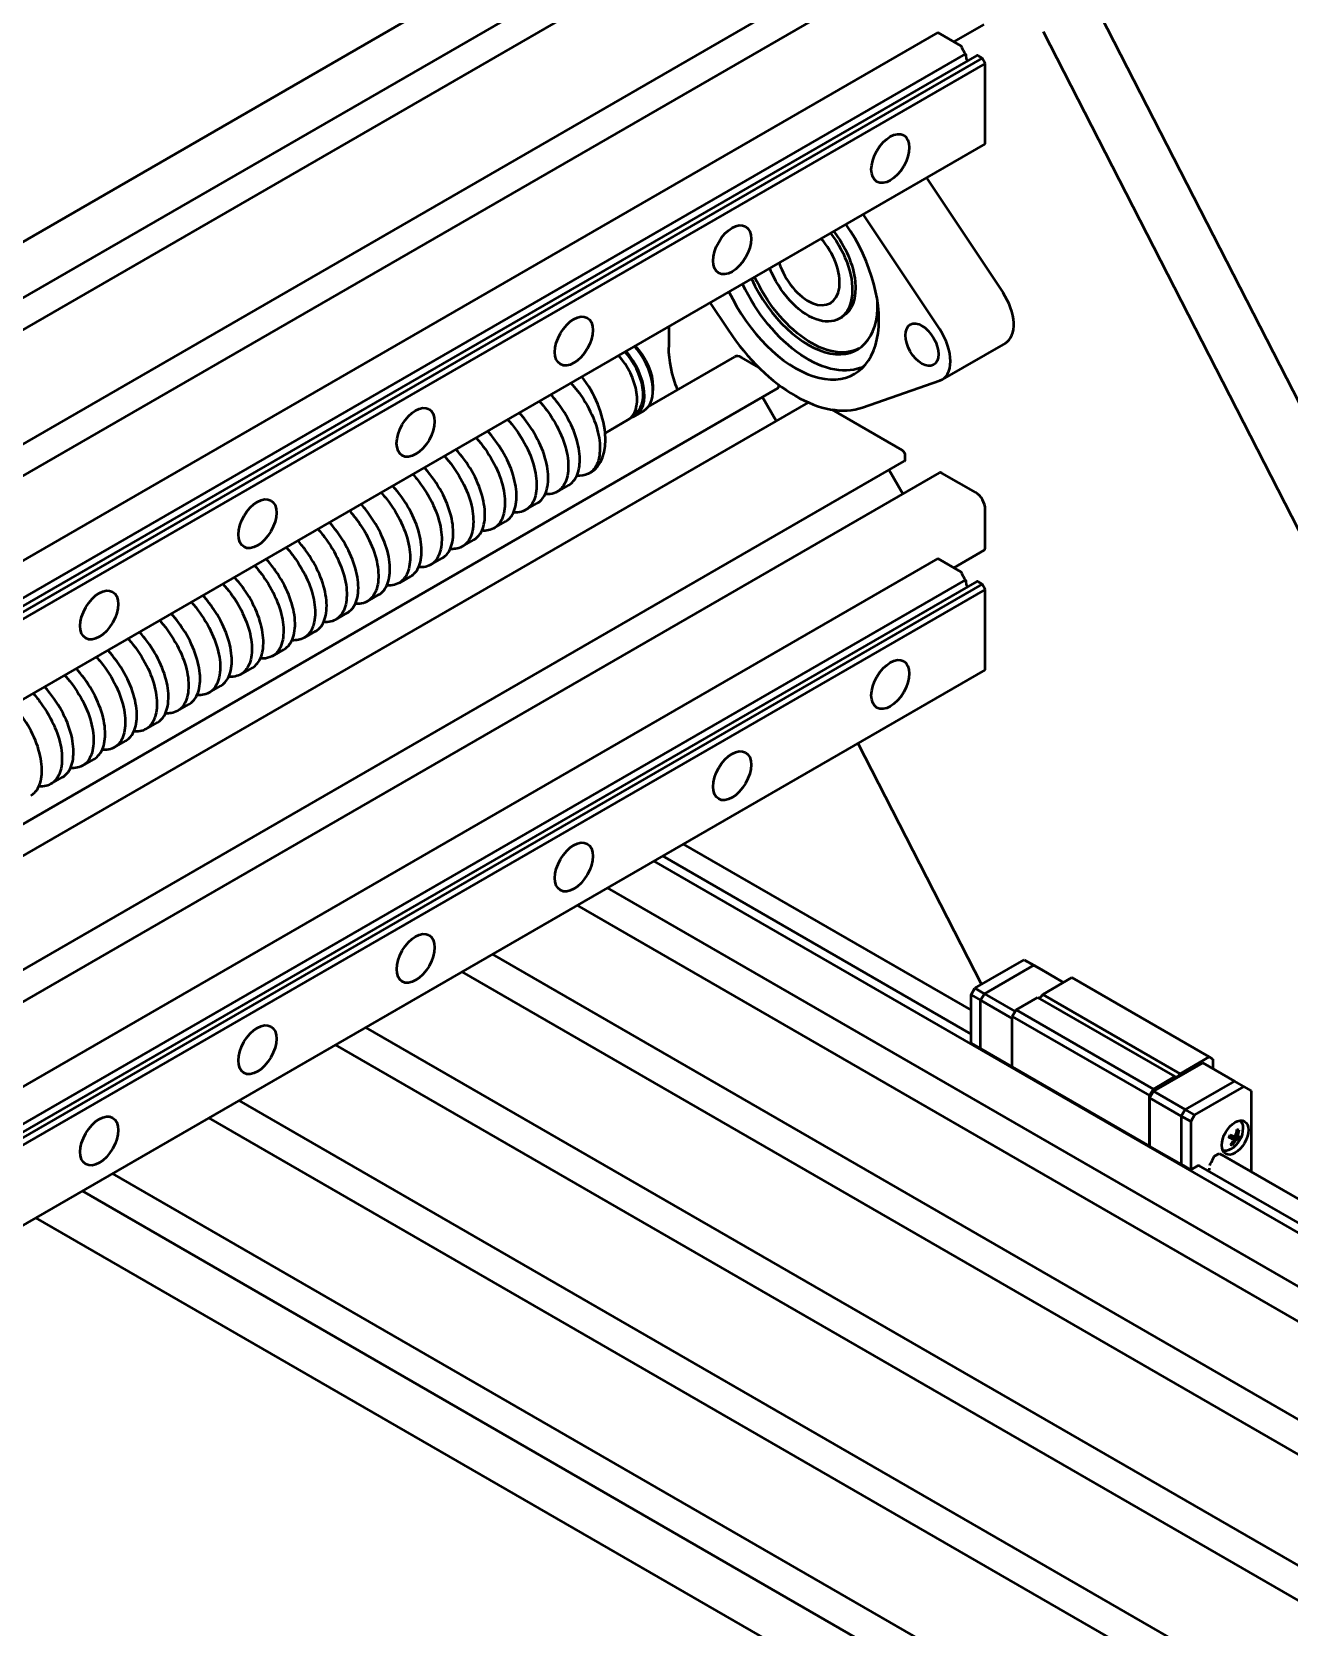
# Model space of a CAD drawing. Header units: millimetres. Extents: x 0 to 420, y 0 to 297.
# Drawn here: x 248.6 to 295.4, y 202.5 to 261.9 of the extents above; entities that cross this region are included whole.
import ezdxf

# ---------------------------------------------------------------- set-up
doc = ezdxf.new("R2010")
doc.units = ezdxf.units.MM
doc.header["$LTSCALE"] = 0.75
doc.layers.add('Visible', color=7, linetype='Continuous', lineweight=50)

msp = doc.modelspace()

# ---------------------------------------------------------------- linework, layer by layer
at = {"layer": 'Visible', "extrusion": (0, 0.816497, 0.57735)}
for p, q in [((228.375, 242.586, -30.472), (274.797, 269.387, -68.375)), ((228.375, 240.492, -28.037), (276.395, 268.216, -67.245)), ((228.375, 239.306, -25.666), (277.705, 267.787, -65.944)), ((228.375, 235.048, -20.339), (281.109, 265.494, -63.396)), ((229.551, 234.542, -18.928), (282.419, 265.065, -62.095)), ((312.792, 214.906, -64.983), (288.18, 262.985, -61.13)), ((282.956, 261.525, -61.172), (284.086, 262.178, -62.095)), ((282.354, 261.873, -59.813), (230.995, 232.22, -17.879)), ((283.21, 261.378, -59.115), (282.354, 261.873, -59.813)), ((310.906, 213.817, -63.444), (286.294, 261.897, -59.59)), ((283.386, 261.078, -59.112), (231.885, 231.344, -17.061)), ((283.803, 261.016, -58.645), (232.147, 231.192, -16.467)), ((284.005, 260.92, -58.466), (232.332, 231.086, -16.274)), ((283.422, 260.911, -59.186), (283.415, 261.009, -59.126)), ((284.005, 260.92, -58.466), (283.845, 261.012, -58.597)), ((284.123, 260.716, -58.466), (284.005, 260.92, -58.466)), ((284.123, 260.716, -58.466), (232.567, 230.95, -16.37)), ((284.123, 257.731, -60.576), (284.123, 260.716, -58.466)), ((284.123, 257.731, -60.576), (233.187, 228.324, -18.988)), ((281.929, 256.465, -68.777), (284.784, 252.177, -68.312)), ((282.427, 250.816, -66.388), (279.572, 255.104, -66.852)), ((273.871, 251.812, -76.163), (274.546, 250.798, -76.053)), ((272.336, 250.926, -84.442), (272.336, 250.145, -84.995)), ((278.688, 251.216, -71.839), (278.806, 251.284, -71.935)), ((284.871, 250.305, -69.529), (282.514, 248.944, -67.605)), ((271.572, 247.93, -79.598), (274.797, 249.791, -82.231)), ((275.696, 249.392, -81.412), (275.047, 249.766, -81.942)), ((234.661, 224.525, -47.026), (276.395, 248.62, -81.101)), ((271.747, 248.678, -65.392), (271.747, 248.542, -65.199)), ((276.43, 248.698, -81.004), (276.43, 248.751, -80.966)), ((279.555, 247.907, -71.963), (282.427, 248.904, -67.74)), ((234.766, 223.4, -44.741), (277.534, 248.092, -79.661)), ((276.342, 247.404, -82.027), (275.829, 248.293, -82.027)), ((281.025, 246.315, -77.062), (278.404, 247.828, -79.201)), ((270.813, 247.439, -65.68), (269.968, 246.951, -64.991)), ((271.05, 247.653, -65.902), (271.013, 247.631, -65.871)), ((271.402, 247.779, -66.162), (271.084, 247.595, -65.902)), ((281.145, 245.976, -77.155), (281.145, 246.108, -77.062)), ((235.687, 219.674, -40.165), (281.109, 245.899, -77.252)), ((237.014, 219.255, -38.878), (282.419, 245.469, -75.952)), ((269.361, 245.446, -64.087), (269.427, 245.484, -64.141)), ((281.056, 244.682, -78.178), (280.543, 245.571, -78.178)), ((283.768, 244.731, -74.822), (282.504, 245.461, -75.854)), ((268.182, 244.765, -63.125), (268.613, 245.014, -63.476)), ((267.004, 244.085, -62.162), (267.434, 244.333, -62.514)), ((284.121, 242.66, -75.854), (284.121, 244.119, -74.822)), ((265.825, 243.405, -61.2), (266.256, 243.653, -61.551)), ((264.647, 242.724, -60.238), (265.077, 242.972, -60.589)), ((282.956, 241.929, -75.028), (284.086, 242.582, -75.952)), ((282.354, 242.277, -73.67), (237.846, 216.58, -37.329)), ((263.468, 242.044, -59.276), (263.899, 242.292, -59.627)), ((283.21, 241.782, -72.971), (282.354, 242.277, -73.67)), ((284.005, 241.324, -72.322), (237.762, 214.625, -34.565)), ((283.803, 241.42, -72.501), (237.782, 214.85, -34.925)), ((283.386, 241.482, -72.968), (237.806, 215.166, -35.752)), ((262.29, 241.363, -58.313), (262.72, 241.612, -58.665)), ((283.422, 241.315, -73.043), (283.415, 241.413, -72.982)), ((284.005, 241.324, -72.322), (283.845, 241.416, -72.453)), ((284.123, 241.12, -72.322), (284.005, 241.324, -72.322)), ((284.123, 241.12, -72.322), (237.735, 214.338, -34.447)), ((261.111, 240.683, -57.351), (261.542, 240.931, -57.702)), ((284.123, 238.135, -74.433), (284.123, 241.12, -72.322)), ((259.933, 240.002, -56.389), (260.363, 240.251, -56.74)), ((258.754, 239.322, -55.427), (259.185, 239.57, -55.778)), ((257.576, 238.642, -54.464), (258.006, 238.89, -54.816)), ((284.123, 238.135, -74.433), (237.297, 211.1, -36.2)), ((256.397, 237.961, -53.502), (256.828, 238.21, -53.853)), ((255.219, 237.281, -52.54), (255.649, 237.529, -52.891)), ((254.04, 236.6, -51.578), (254.47, 236.849, -51.929)), ((252.862, 235.92, -50.615), (253.292, 236.168, -50.967)), ((251.683, 235.24, -49.653), (252.113, 235.488, -50.004)), ((279.379, 235.396, -86.798), (283.981, 226.406, -87.518)), ((250.505, 234.559, -48.691), (250.935, 234.807, -49.042)), ((249.326, 233.879, -47.729), (249.756, 234.127, -48.08)), ((272.101, 231.194, -93.664), (283.598, 224.556, -84.277)), ((272.871, 231.639, -94.539), (283.598, 225.446, -85.78)), ((272.871, 231.639, -94.251), (283.598, 225.446, -85.492)), ((271.774, 231.005, -91.374), (360.422, 179.824, -18.992)), ((270.045, 230.007, -90.578), (358.945, 178.68, -17.991)), ((268.917, 229.356, -88.787), (357.462, 178.234, -16.49)), ((265.755, 227.531, -90.078), (355.881, 175.496, -16.49)), ((283.739, 226.267, -82.486), (285.578, 227.328, -83.987)), ((284.093, 226.063, -82.198), (285.931, 227.124, -83.699)), ((284.093, 226.063, -82.198), (285.931, 227.124, -83.699)), ((285.578, 227.328, -83.987), (285.931, 227.124, -83.699)), ((285.578, 227.328, -83.987), (285.861, 227.165, -84.449)), ((285.861, 227.165, -84.449), (286.214, 226.961, -84.161)), ((285.931, 227.124, -83.699), (286.214, 226.961, -84.161)), ((285.931, 227.124, -83.699), (287.039, 226.484, -82.794)), ((285.931, 227.124, -83.699), (286.214, 226.961, -84.161)), ((264.627, 226.879, -92.79), (356.236, 173.989, -17.991)), ((286.214, 226.961, -84.161), (287.039, 226.484, -83.487)), ((286.261, 226.035, -81.986), (287.346, 226.661, -82.871)), ((287.346, 226.661, -82.871), (292.46, 223.708, -78.695)), ((283.598, 226.022, -82.486), (283.739, 226.267, -82.486)), ((283.598, 226.022, -82.486), (283.951, 225.818, -82.198)), ((283.598, 224.225, -83.756), (283.598, 226.022, -82.486)), ((283.739, 226.267, -82.486), (284.093, 226.063, -82.198)), ((283.951, 225.818, -82.198), (284.093, 226.063, -82.198)), ((283.951, 225.818, -82.198), (284.093, 226.063, -82.198)), ((284.093, 226.063, -82.198), (285.236, 225.403, -81.264)), ((285.271, 225.464, -81.178), (286.073, 225.926, -81.832)), ((286.073, 225.926, -81.832), (291.187, 222.973, -77.656)), ((286.261, 226.035, -81.986), (291.376, 223.082, -77.81)), ((283.951, 225.818, -82.198), (285.13, 225.137, -81.235)), ((283.951, 224.021, -83.468), (283.951, 225.818, -82.198)), ((283.951, 224.021, -83.468), (283.951, 225.818, -82.198)), ((285.13, 225.219, -81.178), (285.271, 225.464, -81.178)), ((285.271, 225.464, -81.178), (290.386, 222.511, -77.001)), ((261.041, 224.809, -97.776), (355.331, 170.37, -20.788)), ((285.13, 225.219, -81.178), (290.245, 222.266, -77.001)), ((285.13, 223.341, -82.506), (285.13, 225.219, -81.178)), ((285.13, 223.341, -82.506), (285.13, 225.137, -81.235)), ((259.913, 224.158, -100.488), (354.944, 169.292, -22.896)), ((283.598, 224.225, -83.756), (283.951, 224.021, -83.468)), ((283.951, 224.021, -83.468), (285.13, 223.341, -82.506)), ((292.225, 223.491, -78.56), (290.386, 222.429, -77.059)), ((291.376, 223.082, -77.81), (292.46, 223.708, -78.695)), ((293.403, 222.81, -77.598), (292.225, 223.491, -78.56)), ((292.46, 223.708, -78.695), (292.602, 223.627, -78.926)), ((292.602, 223.627, -78.926), (292.602, 223.273, -79.176)), ((285.13, 223.341, -82.506), (290.245, 220.388, -78.329)), ((290.386, 222.511, -77.001), (291.187, 222.973, -77.656)), ((290.245, 222.266, -77.001), (290.386, 222.511, -77.001)), ((290.386, 222.429, -77.059), (290.245, 222.184, -77.059)), ((291.565, 221.749, -76.097), (290.386, 222.429, -77.059)), ((293.403, 222.81, -77.598), (291.565, 221.749, -76.097)), ((293.403, 222.81, -77.598), (291.565, 221.749, -76.097)), ((293.757, 222.606, -77.309), (291.918, 221.545, -75.808)), ((293.757, 222.606, -77.309), (293.403, 222.81, -77.598)), ((294.039, 222.443, -77.771), (293.757, 222.606, -77.309)), ((294.039, 219.417, -79.911), (294.039, 222.443, -77.771)), ((256.327, 222.087, -105.474), (349.759, 168.144, -29.187)), ((290.245, 220.388, -78.329), (290.245, 222.266, -77.001)), ((291.423, 221.504, -76.097), (290.245, 222.184, -77.059)), ((290.245, 222.184, -77.059), (290.245, 220.388, -78.329)), ((291.565, 221.749, -76.097), (291.423, 221.504, -76.097)), ((291.565, 221.749, -76.097), (291.423, 221.504, -76.097)), ((291.918, 221.545, -75.808), (291.565, 221.749, -76.097)), ((255.199, 221.436, -108.186), (348.631, 167.493, -31.899)), ((291.423, 221.504, -76.097), (291.423, 219.707, -77.367)), ((291.777, 221.3, -75.808), (291.423, 221.504, -76.097)), ((291.423, 221.504, -76.097), (291.423, 219.707, -77.367)), ((291.918, 221.545, -75.808), (291.777, 221.3, -75.808)), ((291.777, 221.3, -75.808), (291.777, 219.503, -77.078)), ((293.39, 220.641, -78.198), (293.221, 220.739, -78.336)), ((293.461, 220.629, -78.294), (293.231, 220.762, -78.482)), ((293.333, 220.764, -78.728), (293.238, 220.78, -78.601)), ((293.337, 220.774, -78.726), (293.333, 220.764, -78.728)), ((293.574, 220.624, -78.531), (293.333, 220.764, -78.728)), ((293.507, 220.738, -78.274), (293.445, 220.774, -78.326)), ((291.423, 219.707, -77.367), (290.245, 220.388, -78.329)), ((292.678, 220.024, -77.815), (292.837, 220.116, -77.944)), ((292.834, 220.114, -77.952), (302.454, 214.559, -70.096)), ((292.837, 220.116, -77.944), (292.955, 220.048, -78.137)), ((292.955, 220.048, -78.137), (292.955, 220.043, -78.14)), ((292.955, 220.043, -78.14), (302.454, 214.559, -70.384)), ((293.323, 220.419, -78.369), (293.268, 220.45, -78.414)), ((251.613, 219.366, -113.172), (345.045, 165.423, -36.885)), ((291.777, 219.503, -77.078), (291.423, 219.707, -77.367)), ((291.777, 219.503, -77.078), (292.046, 219.659, -77.298)), ((292.067, 219.666, -77.361), (302.454, 213.67, -68.881)), ((292.417, 219.465, -77.89), (292.419, 219.466, -77.892)), ((292.485, 219.665, -77.832), (292.486, 219.666, -77.831)), ((250.485, 218.714, -115.884), (343.917, 164.771, -39.597)), ((248.756, 217.716, -118.091), (342.188, 163.773, -41.804))]:
    msp.add_line(p, q, dxfattribs=at)
at = {"layer": 'Visible', "extrusion": (0.707107, -0.408248, 0.57735)}
for centre, radius in [((363.02, -112.293, 60.713), 1), ((357.127, -106.401, 60.713), 1), ((351.235, -100.508, 60.713), 1), ((345.342, -94.615, 60.713), 1), ((339.45, -88.723, 60.713), 1), ((333.557, -82.83, 60.713), 1), ((346.049, -129.264, 60.713), 1), ((340.157, -123.371, 60.713), 1), ((334.264, -117.479, 60.713), 1), ((328.372, -111.586, 60.713), 1), ((322.479, -105.693, 60.713), 1), ((316.587, -99.801, 60.713), 1), ((337.847, -146.896, 72.204), 0.7)]:
    msp.add_circle(centre, radius, dxfattribs=at)
at = {"layer": 'Visible', "extrusion": (-0.707107, -0.408248, 0.57735)}
msp.add_circle((-75.834, 157.922, -340.43), 0.867, dxfattribs=at)
for centre, radius, start, end in [((-84.696, 168.733, -341.097), 0.0831, 67.27717, 135), ((-84.387, 168.715, -341.097), 0.0831, 50, 104.39105), ((-84.062, 169.367, -341.097), 0.0831, 135.00082, 180), ((-80.548, 153.208, -340.43), 4.4, 262.26906, 97.73094), ((-80.548, 153.208, -341.097), 1.667, 249.1982, 110.8018), ((-80.548, 153.208, -341.097), 3.667, 260.71035, 46.63835), ((-75.834, 157.922, -343.764), 1.5, 360, 96.31781), ((-75.834, 157.922, -340.43), 1.5, 353.68219, 96.31781), ((-80.548, 153.208, -340.43), 5.667, 276.31781, 353.68219), ((-80.548, 153.208, -330.43), 1.667, 360, 110.8018), ((-80.548, 153.208, -330.814), 1.6, 360, 111.71153), ((-80.548, 153.208, -330.814), 1.667, 350.64015, 110.8018), ((-80.548, 153.208, -331.264), 1.667, 360, 110.8018), ((-78.427, 142.366, -343.764), 0.5, 135, 180), ((-80.548, 153.208, -327.764), 2.667, 360, 102.82419), ((-77.283, 143.749, -343.764), 0.169, 360, 45), ((-72.683, 148.577, -343.764), 0.169, 45, 135), ((-72.569, 148.463, -343.764), 0.169, 360, 45), ((-71.204, 150.056, -343.764), 0.169, 135, 180), ((-69.706, 151.086, -343.764), 0.5, 45, 135), ((-68.208, 150.056, -343.764), 0.169, 360, 45), ((-67.726, 151.762, -341.097), 0.0831, 67.27717, 135), ((-67.416, 151.744, -341.097), 0.0831, 50, 104.39105), ((-67.091, 152.397, -341.097), 0.0831, 135.00082, 180)]:
    msp.add_arc(centre, radius, start, end, dxfattribs=at)
at = {"layer": 'Visible', "extrusion": (0.707107, 0.408248, -0.57735)}
for centre, radius, start, end in [((84.514, 169.179, 341.097), 0.399, 254.43009, 292.06728), ((84.192, 168.768, 341.097), 0.0831, 235.92475, 310), ((80.548, 153.208, 341.097), 2.333, 75.30528, 284.69472), ((80.548, 153.208, 341.264), 2.333, 75.30528, 180), ((80.548, 153.208, 341.264), 3.667, 181.84187, 279.28965), ((80.548, 153.208, 341.097), 4.333, 182.15088, 277.85062), ((80.548, 153.208, 331.43), 1.5, 66.75923, 135), ((78.106, 141.338, 343.764), 3.333, 284.25203, 315), ((67.544, 152.209, 341.097), 0.399, 254.43009, 292.06728), ((67.221, 151.797, 341.097), 0.0831, 235.92475, 310)]:
    msp.add_arc(centre, radius, start, end, dxfattribs=at)
at = {"layer": 'Visible', "extrusion": (0.707107, -0.408248, 0.57735)}
for centre, radius, start, end in [((338.859, -144.656, 62.804), 0.167, 188.1301, 278.1301), ((338.859, -144.656, 70.038), 0.167, 171.8699, 278.1301), ((336.64, -145.972, 72.204), 0.4, 257.19761, 292.70903), ((336.64, -145.972, 72.204), 0.4, 157.29097, 157.5306), ((336.332, -146.395, 72.204), 0.0833, 225.00179, 307.90601)]:
    msp.add_arc(centre, radius, start, end, dxfattribs=at)
at = {"layer": 'Visible', "extrusion": (-0.707107, 0.408248, -0.57735)}
for centre, radius, start, end in [((-337.847, -146.896, -71.971), 0.643, 184.42669, 224.94289), ((-336.827, -146.418, -72.204), 0.0833, 67.29097, 135), ((-337.847, -146.896, -71.971), 0.643, 315.05711, 355.57331), ((-336.194, -145.786, -72.204), 0.0833, 135, 202.70903), ((-336.533, -146.444, -72.204), 0.0833, 50, 102.80239)]:
    msp.add_arc(centre, radius, start, end, dxfattribs=at)
at = {"layer": 'Visible', "extrusion": (-0.591914, 0.104932, 0.799142)}
for centre, radius, start, end in [((-268.777, 152.221, -212.744), 0.852, 69.79007, 77.86237), ((-268.777, 152.221, -213.001), 0.907, 53.40066, 70.0348), ((-268.777, 152.221, -213.001), 0.907, 77.61764, 94.25178)]:
    msp.add_arc(centre, radius, start, end, dxfattribs=at)
at = {"layer": 'Visible', "extrusion": (-0.386831, -0.90682, -0.167449)}
for centre, radius, start, end in [((182.59, -130.933, -300.48), 0.907, 39.63814, 56.27228), ((182.59, -130.933, -300.48), 0.907, 15.42116, 32.0553), ((182.59, -130.933, -300.223), 0.852, 31.81057, 39.88287)]:
    msp.add_arc(centre, radius, start, end, dxfattribs=at)
at = {"layer": 'Visible', "extrusion": (0.386831, 0.90682, 0.167449)}
for centre, radius, start, end in [((-182.59, -130.933, 300.6), 0.907, 123.72772, 140.36186), ((-182.59, -130.933, 300.857), 0.852, 140.11713, 148.18943), ((-182.59, -130.933, 300.6), 0.907, 147.9447, 164.57884)]:
    msp.add_arc(centre, radius, start, end, dxfattribs=at)
at = {"layer": 'Visible', "extrusion": (5.2e-15, -3e-16, -1)}
msp.add_arc((-292.808, 221.059, 78.759), 0.909, 179.95052, 240.04948, dxfattribs=at)
at = {"layer": 'Visible', "extrusion": (0.591914, -0.104932, -0.799142)}
for centre, radius, start, end in [((268.777, 152.221, 213.121), 0.907, 109.9652, 126.59934), ((268.777, 152.221, 213.121), 0.907, 85.74822, 102.38236), ((268.777, 152.221, 213.377), 0.852, 102.13763, 110.20993)]:
    msp.add_arc(centre, radius, start, end, dxfattribs=at)
at = {"layer": 'Visible'}
for points, knots in [([(268.693, 248.823, -61.688), (268.864, 248.633, -61.655), (269.02, 248.425, -61.652), (269.348, 247.913, -61.72), (269.5, 247.605, -61.817), (269.706, 247.009, -62.107), (269.761, 246.727, -62.294), (269.781, 246.203, -62.752), (269.743, 245.971, -63.025), (269.584, 245.624, -63.585), (269.474, 245.503, -63.864), (269.211, 245.368, -64.385), (269.068, 245.342, -64.621), (268.911, 245.356, -64.849)], [-1.741584, -1.741584, -1.741584, -1.741584, -1.509122, -1.509122, -1.192317, -1.192317, -0.886466, -0.886466, -0.56604, -0.56604, -0.277198, -0.277198, -0.028033, -0.028033, -0.028033, -0.028033]), ([(267.515, 248.142, -60.725), (267.708, 247.926, -60.688), (267.883, 247.689, -60.69), (268.216, 247.144, -60.782), (268.359, 246.837, -60.889), (268.547, 246.246, -61.197), (268.593, 245.967, -61.391), (268.595, 245.455, -61.864), (268.548, 245.231, -62.142), (268.367, 244.89, -62.731), (268.237, 244.773, -63.035), (267.97, 244.678, -63.525), (267.855, 244.665, -63.709), (267.732, 244.675, -63.887)], [-6.803109, -6.803109, -6.803109, -6.803109, -6.539188, -6.539188, -6.223125, -6.223125, -5.916969, -5.916969, -5.596268, -5.596268, -5.283513, -5.283513, -5.087877, -5.087877, -5.087877, -5.087877]), ([(268.613, 245.014, -63.476), (268.748, 245.092, -63.2), (268.853, 245.217, -62.925), (269.002, 245.572, -62.371), (269.035, 245.808, -62.102), (269.007, 246.339, -61.651), (268.946, 246.623, -61.468), (268.73, 247.221, -61.188), (268.573, 247.53, -61.097), (268.249, 248.024, -61.042), (268.103, 248.215, -61.046), (267.945, 248.391, -61.077)], [-152.841235, -152.841235, -152.841235, -152.841235, -152.554013, -152.554013, -152.232015, -152.232015, -151.924458, -151.924458, -151.605572, -151.605572, -151.389288, -151.389288, -151.389288, -151.389288]), ([(266.336, 247.462, -59.763), (266.55, 247.222, -59.721), (266.742, 246.958, -59.729), (267.078, 246.384, -59.844), (267.212, 246.077, -59.96), (267.384, 245.49, -60.283), (267.421, 245.214, -60.485), (267.407, 244.712, -60.973), (267.352, 244.495, -61.259), (267.154, 244.172, -61.856), (267.017, 244.067, -62.16), (266.757, 243.994, -62.617), (266.659, 243.986, -62.773), (266.554, 243.995, -62.924)], [-11.883502, -11.883502, -11.883502, -11.883502, -11.590454, -11.590454, -11.273726, -11.273726, -10.965467, -10.965467, -10.640162, -10.640162, -10.327039, -10.327039, -10.159967, -10.159967, -10.159967, -10.159967]), ([(267.434, 244.333, -62.514), (267.555, 244.403, -62.268), (267.652, 244.51, -62.022), (267.808, 244.829, -61.49), (267.85, 245.057, -61.215), (267.84, 245.575, -60.749), (267.789, 245.856, -60.559), (267.592, 246.449, -60.26), (267.444, 246.757, -60.158), (267.114, 247.286, -60.079), (266.948, 247.508, -60.079), (266.766, 247.71, -60.114)], [-147.761203, -147.761203, -147.761203, -147.761203, -147.50557, -147.50557, -147.184037, -147.184037, -146.877177, -146.877177, -146.559768, -146.559768, -146.31113, -146.31113, -146.31113, -146.31113]), ([(265.157, 246.781, -58.8), (265.159, 246.78, -58.8), (265.16, 246.778, -58.8), (265.396, 246.513, -58.755), (265.605, 246.22, -58.769), (265.94, 245.616, -58.911), (266.066, 245.311, -59.036), (266.22, 244.729, -59.377), (266.248, 244.456, -59.587), (266.216, 243.968, -60.089), (266.152, 243.76, -60.378), (265.94, 243.459, -60.978), (265.797, 243.364, -61.281), (265.545, 243.312, -61.708), (265.462, 243.307, -61.837), (265.376, 243.315, -61.962)], [-16.94692, -16.94692, -16.94692, -16.94692, -16.94513, -16.94513, -16.625151, -16.625151, -16.311397, -16.311397, -16.003876, -16.003876, -15.681749, -15.681749, -15.371691, -15.371691, -15.233955, -15.233955, -15.233955, -15.233955]), ([(266.256, 243.653, -61.551), (266.363, 243.715, -61.333), (266.451, 243.806, -61.115), (266.613, 244.094, -60.604), (266.664, 244.314, -60.323), (266.669, 244.82, -59.844), (266.628, 245.098, -59.646), (266.447, 245.687, -59.331), (266.309, 245.994, -59.22), (265.974, 246.553, -59.117), (265.791, 246.803, -59.113), (265.588, 247.03, -59.152)], [-142.679356, -142.679356, -142.679356, -142.679356, -142.451653, -142.451653, -142.129207, -142.129207, -141.821194, -141.821194, -141.503867, -141.503867, -141.225045, -141.225045, -141.225045, -141.225045]), ([(263.979, 246.101, -57.838), (264.002, 246.074, -57.834), (264.026, 246.048, -57.83), (264.28, 245.75, -57.793), (264.482, 245.453, -57.818), (264.801, 244.847, -57.982), (264.918, 244.544, -58.116), (265.054, 243.967, -58.474), (265.073, 243.698, -58.692), (265.023, 243.225, -59.208), (264.95, 243.027, -59.501), (264.723, 242.748, -60.102), (264.573, 242.664, -60.404), (264.331, 242.63, -60.8), (264.266, 242.628, -60.901), (264.197, 242.634, -61)], [-21.996108, -21.996108, -21.996108, -21.996108, -21.963848, -21.963848, -21.644076, -21.644076, -21.33181, -21.33181, -21.022969, -21.022969, -20.702483, -20.702483, -20.39402, -20.39402, -20.28548, -20.28548, -20.28548, -20.28548]), ([(265.077, 242.972, -60.589), (265.169, 243.026, -60.401), (265.248, 243.101, -60.213), (265.415, 243.357, -59.724), (265.475, 243.57, -59.436), (265.497, 244.066, -58.941), (265.465, 244.34, -58.736), (265.301, 244.924, -58.404), (265.17, 245.23, -58.284), (264.834, 245.819, -58.156), (264.634, 246.098, -58.146), (264.409, 246.349, -58.189)], [-137.581977, -137.581977, -137.581977, -137.581977, -137.385719, -137.385719, -137.061083, -137.061083, -136.752456, -136.752456, -136.436319, -136.436319, -136.128966, -136.128966, -136.128966, -136.128966]), ([(263.899, 242.292, -59.627), (263.977, 242.337, -59.468), (264.045, 242.398, -59.309), (264.214, 242.622, -58.846), (264.283, 242.825, -58.554), (264.323, 243.306, -58.046), (264.3, 243.577, -57.832), (264.154, 244.156, -57.483), (264.033, 244.461, -57.353), (263.705, 245.066, -57.201), (263.5, 245.361, -57.181), (263.255, 245.642, -57.223), (263.243, 245.655, -57.225), (263.23, 245.669, -57.227)], [-132.506562, -132.506562, -132.506562, -132.506562, -132.341291, -132.341291, -132.019102, -132.019102, -131.710201, -131.710201, -131.396334, -131.396334, -131.0756, -131.0756, -131.059031, -131.059031, -131.059031, -131.059031]), ([(262.72, 241.612, -58.665), (262.784, 241.649, -58.534), (262.842, 241.696, -58.403), (263.011, 241.892, -57.966), (263.088, 242.085, -57.672), (263.146, 242.552, -57.15), (263.132, 242.819, -56.928), (263.003, 243.393, -56.562), (262.891, 243.695, -56.424), (262.579, 244.302, -56.251), (262.38, 244.601, -56.22), (262.119, 244.912, -56.253), (262.086, 244.951, -56.258), (262.052, 244.988, -56.265)], [-127.440996, -127.440996, -127.440996, -127.440996, -127.305009, -127.305009, -126.983746, -126.983746, -126.672644, -126.672644, -126.359568, -126.359568, -126.03838, -126.03838, -125.992273, -125.992273, -125.992273, -125.992273]), ([(262.8, 245.421, -56.876), (262.851, 245.363, -56.866), (262.902, 245.304, -56.859), (263.168, 244.976, -56.835), (263.357, 244.684, -56.872), (263.662, 244.075, -57.055), (263.772, 243.763, -57.205), (263.886, 243.188, -57.588), (263.894, 242.928, -57.814), (263.824, 242.48, -58.336), (263.744, 242.296, -58.628), (263.5, 242.035, -59.237), (263.337, 241.962, -59.549), (263.103, 241.949, -59.912), (263.061, 241.95, -59.975), (263.018, 241.954, -60.037)], [-27.055488, -27.055488, -27.055488, -27.055488, -26.985484, -26.985484, -26.673724, -26.673724, -26.349835, -26.349835, -26.042339, -26.042339, -25.726953, -25.726953, -25.406263, -25.406263, -25.338062, -25.338062, -25.338062, -25.338062]), ([(261.542, 240.931, -57.702), (261.591, 240.96, -57.601), (261.637, 240.995, -57.499), (261.805, 241.163, -57.091), (261.89, 241.345, -56.794), (261.967, 241.796, -56.259), (261.961, 242.059, -56.027), (261.851, 242.628, -55.645), (261.747, 242.928, -55.498), (261.451, 243.539, -55.303), (261.256, 243.843, -55.262), (260.98, 244.186, -55.285), (260.927, 244.248, -55.292), (260.873, 244.308, -55.303)], [-122.363142, -122.363142, -122.363142, -122.363142, -122.257215, -122.257215, -121.935542, -121.935542, -121.620243, -121.620243, -121.306621, -121.306621, -120.980797, -120.980797, -120.906836, -120.906836, -120.906836, -120.906836]), ([(261.622, 244.74, -55.914), (261.694, 244.659, -55.9), (261.765, 244.575, -55.891), (262.046, 244.213, -55.879), (262.228, 243.918, -55.927), (262.516, 243.309, -56.131), (262.617, 243.001, -56.288), (262.713, 242.436, -56.685), (262.713, 242.183, -56.916), (262.627, 241.748, -57.448), (262.539, 241.573, -57.744), (262.28, 241.331, -58.358), (262.111, 241.269, -58.669), (261.89, 241.27, -59.002), (261.865, 241.271, -59.039), (261.84, 241.273, -59.075)], [-32.106985, -32.106985, -32.106985, -32.106985, -32.008209, -32.008209, -31.697258, -31.697258, -31.378066, -31.378066, -31.073245, -31.073245, -30.758949, -30.758949, -30.439855, -30.439855, -30.400022, -30.400022, -30.400022, -30.400022]), ([(260.443, 244.06, -54.952), (260.536, 243.956, -54.934), (260.626, 243.846, -54.925), (260.919, 243.454, -54.926), (261.096, 243.155, -54.984), (261.368, 242.545, -55.208), (261.46, 242.239, -55.374), (261.537, 241.682, -55.785), (261.529, 241.435, -56.024), (261.428, 241.016, -56.566), (261.331, 240.85, -56.866), (261.057, 240.629, -57.482), (260.881, 240.578, -57.791), (260.674, 240.592, -58.094), (260.668, 240.592, -58.103), (260.661, 240.593, -58.113)], [-37.139501, -37.139501, -37.139501, -37.139501, -37.012994, -37.012994, -36.701487, -36.701487, -36.382958, -36.382958, -36.078962, -36.078962, -35.764328, -35.764328, -35.446576, -35.446576, -35.436162, -35.436162, -35.436162, -35.436162]), ([(259.265, 243.38, -53.989), (259.38, 243.251, -53.967), (259.489, 243.114, -53.959), (259.794, 242.688, -53.977), (259.964, 242.386, -54.045), (260.22, 241.775, -54.29), (260.301, 241.472, -54.466), (260.359, 240.924, -54.893), (260.343, 240.685, -55.139), (260.223, 240.282, -55.693), (260.118, 240.126, -55.997), (259.838, 239.936, -56.593), (259.67, 239.896, -56.879), (259.483, 239.912, -57.151)], [-42.175182, -42.175182, -42.175182, -42.175182, -42.018423, -42.018423, -41.704896, -41.704896, -41.385636, -41.385636, -41.080581, -41.080581, -40.764227, -40.764227, -40.467988, -40.467988, -40.467988, -40.467988]), ([(260.363, 240.251, -56.74), (260.398, 240.271, -56.668), (260.432, 240.295, -56.596), (260.597, 240.437, -56.216), (260.69, 240.608, -55.917), (260.785, 241.043, -55.369), (260.788, 241.303, -55.128), (260.695, 241.866, -54.729), (260.601, 242.163, -54.574), (260.321, 242.772, -54.36), (260.135, 243.078, -54.307), (259.845, 243.454, -54.317), (259.771, 243.542, -54.326), (259.695, 243.628, -54.34)], [-117.274173, -117.274173, -117.274173, -117.274173, -117.199342, -117.199342, -116.880833, -116.880833, -116.564299, -116.564299, -116.253562, -116.253562, -115.930728, -115.930728, -115.826302, -115.826302, -115.826302, -115.826302]), ([(258.087, 242.699, -53.027), (258.25, 242.517, -52.996), (258.4, 242.32, -52.992), (258.715, 241.835, -53.051), (258.863, 241.545, -53.135), (259.074, 240.979, -53.394), (259.137, 240.707, -53.563), (259.158, 240.457, -53.765)], [-0.8112888, -0.8112888, -0.8112888, -0.8112888, -0.5890939, -0.5890939, -0.2903897, -0.2903897, -0.000001, -0.000001, -0.000001, -0.000001]), ([(259.184, 239.57, -55.778), (259.205, 239.582, -55.736), (259.225, 239.595, -55.694), (259.385, 239.712, -55.345), (259.486, 239.872, -55.044), (259.6, 240.291, -54.483), (259.612, 240.546, -54.231), (259.537, 241.104, -53.816), (259.452, 241.398, -53.653), (259.19, 242.004, -53.42), (259.012, 242.312, -53.356), (258.71, 242.72, -53.35), (258.616, 242.837, -53.359), (258.517, 242.947, -53.378)], [-112.207251, -112.207251, -112.207251, -112.207251, -112.163919, -112.163919, -111.847154, -111.847154, -111.527299, -111.527299, -111.217978, -111.217978, -110.896598, -110.896598, -110.761015, -110.761015, -110.761015, -110.761015]), ([(256.908, 242.019, -52.065), (257.095, 241.81, -52.029), (257.264, 241.582, -52.029), (257.596, 241.047, -52.114), (257.741, 240.739, -52.218), (257.935, 240.146, -52.521), (257.983, 239.866, -52.713), (257.991, 239.351, -53.182), (257.947, 239.125, -53.458), (257.77, 238.778, -54.045), (257.642, 238.658, -54.35), (257.374, 238.556, -54.848), (257.254, 238.54, -55.041), (257.126, 238.551, -55.226)], [-5.864231, -5.864231, -5.864231, -5.864231, -5.610062, -5.610062, -5.294356, -5.294356, -4.98891, -4.98891, -4.668881, -4.668881, -4.356412, -4.356412, -4.152584, -4.152584, -4.152584, -4.152584]), ([(258.006, 238.89, -54.816), (258.013, 238.894, -54.802), (258.02, 238.898, -54.788), (258.173, 238.994, -54.468), (258.282, 239.144, -54.165), (258.413, 239.544, -53.595), (258.433, 239.792, -53.336), (258.378, 240.34, -52.907), (258.302, 240.63, -52.735), (258.058, 241.234, -52.483), (257.888, 241.542, -52.409), (257.576, 241.984, -52.384), (257.461, 242.13, -52.393), (257.338, 242.267, -52.416)], [-107.139157, -107.139157, -107.139157, -107.139157, -107.124599, -107.124599, -106.808186, -106.808186, -106.486953, -106.486953, -106.17772, -106.17772, -105.856402, -105.856402, -105.68825, -105.68825, -105.68825, -105.68825]), ([(255.729, 241.338, -51.102), (255.936, 241.107, -51.063), (256.123, 240.851, -51.068), (256.458, 240.286, -51.176), (256.595, 239.979, -51.288), (256.773, 239.391, -51.607), (256.813, 239.114, -51.806), (256.804, 238.608, -52.29), (256.751, 238.387, -52.575), (256.557, 238.059, -53.171), (256.422, 237.95, -53.475), (256.16, 237.872, -53.941), (256.057, 237.862, -54.105), (255.948, 237.871, -54.264)], [-10.930017, -10.930017, -10.930017, -10.930017, -10.64665, -10.64665, -10.330673, -10.330673, -10.023676, -10.023676, -9.699098, -9.699098, -9.386676, -9.386676, -9.211767, -9.211767, -9.211767, -9.211767]), ([(256.828, 238.21, -53.853), (256.971, 238.292, -53.561), (257.08, 238.428, -53.27), (257.224, 238.803, -52.705), (257.252, 239.043, -52.439), (257.214, 239.581, -51.997), (257.148, 239.867, -51.818), (256.921, 240.468, -51.548), (256.76, 240.776, -51.463), (256.439, 241.251, -51.42), (256.305, 241.425, -51.426), (256.16, 241.587, -51.454)], [-102.047456, -102.047456, -102.047456, -102.047456, -101.742547, -101.742547, -101.419723, -101.419723, -101.11099, -101.11099, -100.790768, -100.790768, -100.59196, -100.59196, -100.59196, -100.59196]), ([(255.649, 237.529, -52.891), (255.778, 237.603, -52.629), (255.879, 237.72, -52.367), (256.032, 238.059, -51.824), (256.069, 238.291, -51.551), (256.049, 238.816, -51.094), (255.993, 239.099, -50.908), (255.785, 239.695, -50.618), (255.633, 240.003, -50.523), (255.305, 240.513, -50.456), (255.15, 240.718, -50.459), (254.981, 240.906, -50.492)], [-96.959754, -96.959754, -96.959754, -96.959754, -96.687211, -96.687211, -96.36567, -96.36567, -96.058737, -96.058737, -95.740759, -95.740759, -95.509747, -95.509747, -95.509747, -95.509747]), ([(254.47, 236.849, -51.929), (254.585, 236.915, -51.696), (254.678, 237.014, -51.463), (254.837, 237.318, -50.941), (254.883, 237.543, -50.663), (254.88, 238.055, -50.191), (254.834, 238.334, -49.997), (254.645, 238.926, -49.69), (254.501, 239.233, -49.585), (254.169, 239.776, -49.494), (253.994, 240.012, -49.493), (253.803, 240.226, -49.529)], [-91.882652, -91.882652, -91.882652, -91.882652, -91.640359, -91.640359, -91.318637, -91.318637, -91.011526, -91.011526, -90.694388, -90.694388, -90.431661, -90.431661, -90.431661, -90.431661]), ([(254.551, 240.658, -50.14), (254.78, 240.401, -50.096), (254.984, 240.116, -50.107), (255.321, 239.521, -50.241), (255.449, 239.215, -50.363), (255.609, 238.632, -50.698), (255.64, 238.358, -50.905), (255.614, 237.865, -51.403), (255.553, 237.654, -51.691), (255.345, 237.346, -52.29), (255.204, 237.248, -52.593), (254.95, 237.189, -53.03), (254.862, 237.183, -53.168), (254.769, 237.191, -53.302)], [-16.010716, -16.010716, -16.010716, -16.010716, -15.697978, -15.697978, -15.382913, -15.382913, -15.074884, -15.074884, -14.751374, -14.751374, -14.439981, -14.439981, -14.292456, -14.292456, -14.292456, -14.292456]), ([(259.158, 240.457, -53.765), (259.18, 240.184, -53.985), (259.156, 239.944, -54.245), (259.017, 239.552, -54.817), (258.903, 239.407, -55.125), (258.624, 239.248, -55.692), (258.472, 239.217, -55.946), (258.304, 239.232, -56.188)], [-46.4207269, -46.4207269, -46.4207269, -46.4207269, -46.1042486, -46.1042486, -45.7847647, -45.7847647, -45.5183897, -45.5183897, -45.5183897, -45.5183897]), ([(253.292, 236.168, -50.967), (253.392, 236.226, -50.763), (253.475, 236.309, -50.56), (253.641, 236.581, -50.058), (253.696, 236.8, -49.772), (253.709, 237.303, -49.285), (253.671, 237.579, -49.084), (253.498, 238.166, -48.761), (253.363, 238.473, -48.647), (253.028, 239.045, -48.533), (252.836, 239.307, -48.526), (252.624, 239.545, -48.567)], [-86.793756, -86.793756, -86.793756, -86.793756, -86.581117, -86.581117, -86.254788, -86.254788, -85.945688, -85.945688, -85.627972, -85.627972, -85.336079, -85.336079, -85.336079, -85.336079]), ([(253.372, 239.977, -49.178), (253.389, 239.959, -49.175), (253.405, 239.94, -49.172), (253.654, 239.653, -49.132), (253.858, 239.357, -49.154), (254.182, 238.751, -49.311), (254.302, 238.447, -49.442), (254.444, 237.869, -49.795), (254.465, 237.599, -50.01), (254.421, 237.121, -50.521), (254.351, 236.92, -50.813), (254.129, 236.634, -51.414), (253.981, 236.546, -51.717), (253.736, 236.506, -52.122), (253.665, 236.504, -52.232), (253.591, 236.51, -52.34)], [-21.070217, -21.070217, -21.070217, -21.070217, -21.047528, -21.047528, -20.727316, -20.727316, -20.414218, -20.414218, -20.105504, -20.105504, -19.784127, -19.784127, -19.474801, -19.474801, -19.35688, -19.35688, -19.35688, -19.35688]), ([(252.194, 239.297, -48.216), (252.231, 239.255, -48.208), (252.269, 239.212, -48.203), (252.532, 238.894, -48.172), (252.73, 238.595, -48.204), (253.039, 237.988, -48.381), (253.15, 237.686, -48.521), (253.275, 237.113, -48.889), (253.288, 236.846, -49.114), (253.226, 236.382, -49.637), (253.148, 236.191, -49.933), (252.912, 235.926, -50.535), (252.759, 235.849, -50.836), (252.524, 235.825, -51.211), (252.469, 235.825, -51.295), (252.412, 235.83, -51.377)], [-26.131054, -26.131054, -26.131054, -26.131054, -26.07949, -26.07949, -25.758555, -25.758555, -25.445954, -25.445954, -25.134705, -25.134705, -24.813953, -24.813953, -24.50525, -24.50525, -24.414865, -24.414865, -24.414865, -24.414865]), ([(251.015, 238.616, -47.253), (251.073, 238.551, -47.242), (251.13, 238.484, -47.235), (251.41, 238.135, -47.214), (251.602, 237.83, -47.258), (251.896, 237.22, -47.456), (251.997, 236.921, -47.605), (252.104, 236.353, -47.99), (252.108, 236.09, -48.224), (252.028, 235.642, -48.761), (251.941, 235.462, -49.059), (251.69, 235.219, -49.662), (251.532, 235.154, -49.961), (251.309, 235.145, -50.304), (251.271, 235.146, -50.36), (251.233, 235.149, -50.415)], [-31.2156, -31.2156, -31.2156, -31.2156, -31.13548, -31.13548, -30.809811, -30.809811, -30.496339, -30.496339, -30.180413, -30.180413, -29.858929, -29.858929, -29.549553, -29.549553, -29.488619, -29.488619, -29.488619, -29.488619]), ([(252.113, 235.488, -50.004), (252.199, 235.537, -49.829), (252.273, 235.606, -49.654), (252.442, 235.847, -49.177), (252.505, 236.056, -48.887), (252.536, 236.545, -48.386), (252.508, 236.818, -48.177), (252.352, 237.4, -47.838), (252.226, 237.705, -47.713), (251.889, 238.309, -47.573), (251.681, 238.602, -47.559), (251.445, 238.865, -47.605)], [-81.707468, -81.707468, -81.707468, -81.707468, -81.525476, -81.525476, -81.202439, -81.202439, -80.894227, -80.894227, -80.579595, -80.579595, -80.259133, -80.259133, -80.259133, -80.259133]), ([(249.837, 237.936, -46.291), (249.918, 237.846, -46.276), (249.996, 237.751, -46.267), (250.288, 237.369, -46.26), (250.473, 237.062, -46.315), (250.749, 236.454, -46.533), (250.841, 236.157, -46.69), (250.931, 235.595, -47.092), (250.926, 235.336, -47.335), (250.827, 234.905, -47.886), (250.732, 234.736, -48.186), (250.467, 234.515, -48.789), (250.301, 234.461, -49.086), (250.093, 234.466, -49.397), (250.074, 234.467, -49.425), (250.055, 234.469, -49.453)], [-36.300162, -36.300162, -36.300162, -36.300162, -36.189119, -36.189119, -35.866127, -35.866127, -35.555242, -35.555242, -35.237614, -35.237614, -34.919006, -34.919006, -34.611711, -34.611711, -34.580998, -34.580998, -34.580998, -34.580998]), ([(250.935, 234.807, -49.042), (251.012, 234.852, -48.886), (251.079, 234.911, -48.73), (251.245, 235.129, -48.277), (251.314, 235.324, -47.993), (251.36, 235.793, -47.486), (251.34, 236.062, -47.269), (251.2, 236.647, -46.909), (251.077, 236.959, -46.774), (250.752, 237.562, -46.62), (250.556, 237.848, -46.598), (250.311, 238.134, -46.634), (250.289, 238.159, -46.638), (250.267, 238.184, -46.642)], [-76.644088, -76.644088, -76.644088, -76.644088, -76.481969, -76.481969, -76.168652, -76.168652, -75.859795, -75.859795, -75.538189, -75.538189, -75.228642, -75.228642, -75.198262, -75.198262, -75.198262, -75.198262]), ([(248.658, 237.256, -45.329), (248.762, 237.14, -45.309), (248.86, 237.018, -45.3), (249.164, 236.603, -45.309), (249.341, 236.295, -45.375), (249.6, 235.689, -45.612), (249.683, 235.396, -45.777), (249.754, 234.84, -46.195), (249.741, 234.585, -46.449), (249.623, 234.17, -47.012), (249.519, 234.012, -47.314), (249.241, 233.814, -47.917), (249.069, 233.772, -48.211), (248.876, 233.789, -48.49)], [-41.37427, -41.37427, -41.37427, -41.37427, -41.232268, -41.232268, -40.910424, -40.910424, -40.600662, -40.600662, -40.279344, -40.279344, -39.962197, -39.962197, -39.655748, -39.655748, -39.655748, -39.655748]), ([(249.756, 234.127, -48.08), (249.818, 234.163, -47.954), (249.874, 234.209, -47.827), (250.041, 234.397, -47.401), (250.119, 234.584, -47.111), (250.182, 235.038, -46.593), (250.171, 235.3, -46.37), (250.05, 235.878, -45.992), (249.937, 236.19, -45.846), (249.626, 236.798, -45.671), (249.436, 237.088, -45.638), (249.175, 237.405, -45.665), (249.132, 237.455, -45.672), (249.088, 237.504, -45.68)], [-71.580676, -71.580676, -71.580676, -71.580676, -71.449324, -71.449324, -71.134001, -71.134001, -70.825777, -70.825777, -70.501998, -70.501998, -70.190345, -70.190345, -70.130693, -70.130693, -70.130693, -70.130693]), ([(248.578, 233.447, -47.118), (248.626, 233.474, -47.02), (248.67, 233.508, -46.922), (248.836, 233.671, -46.521), (248.922, 233.849, -46.226), (249.002, 234.289, -45.698), (248.999, 234.544, -45.468), (248.897, 235.112, -45.077), (248.794, 235.42, -44.922), (248.501, 236.029, -44.725), (248.316, 236.323, -44.681), (248.039, 236.674, -44.697), (247.976, 236.75, -44.705), (247.91, 236.824, -44.718)], [-66.495648, -66.495648, -66.495648, -66.495648, -66.393974, -66.393974, -66.077702, -66.077702, -65.770457, -65.770457, -65.448913, -65.448913, -65.136071, -65.136071, -65.045938, -65.045938, -65.045938, -65.045938])]:
    msp.add_open_spline(points, degree=3, knots=knots, dxfattribs=at)

doc.saveas('drawing.dxf')
